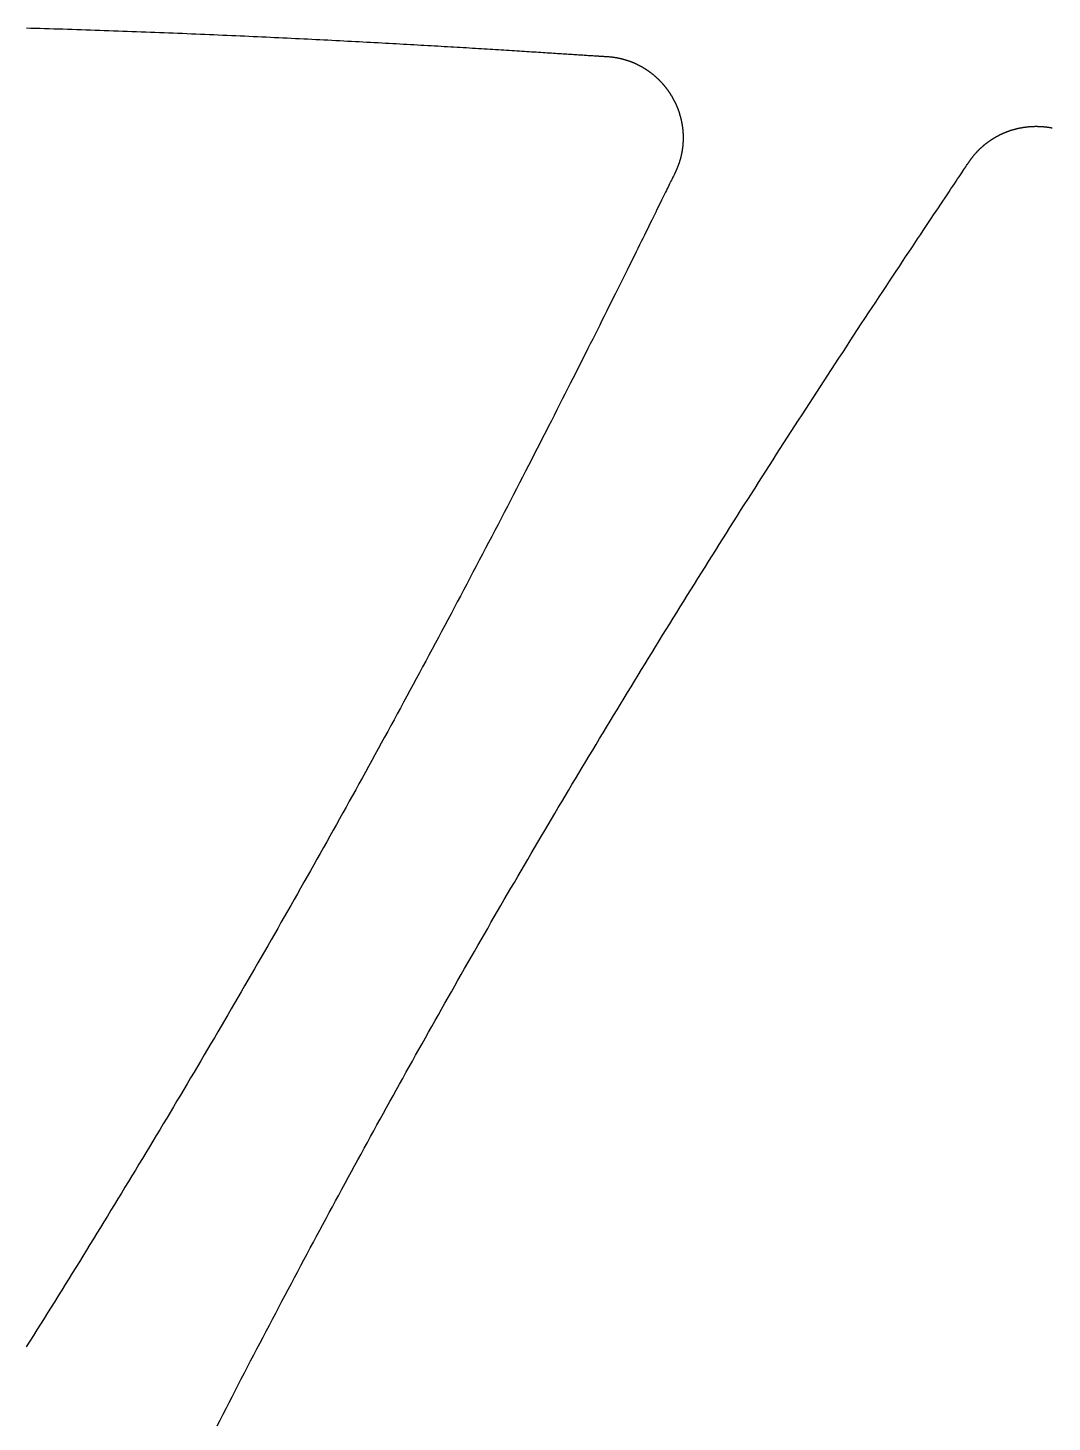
# Model space of a CAD drawing. Extents: x -3 to 136, y 0 to 121.
# Drawn here: x 70.66 to 83.53, y 11.43 to 28.94 of the extents above; entities that cross this region are included whole.
import ezdxf

# ---------------------------------------------------------------- set-up
doc = ezdxf.new("R2010")
doc.units = 0
doc.layers.get('0').update_dxf_attribs({"linetype": 'CONTINUOUS'})

msp = doc.modelspace()

# ---------------------------------------------------------------- linework, layer by layer
for points in [[(70.6456, 28.9389, 0), (70.703, 28.9372, 0), (70.7604, 28.9356, 0), (70.8179, 28.9339, 0), (70.8754, 28.9321, 0), (70.9329, 28.9304, 0), (70.9904, 28.9286, 0), (71.0479, 28.9269, 0), (71.1055, 28.9251, 0), (71.163, 28.9232, 0), (71.2206, 28.9214, 0), (71.2783, 28.9195, 0), (71.3359, 28.9176, 0), (71.3936, 28.9157, 0), (71.4512, 28.9138, 0), (71.5089, 28.9118, 0), (71.5667, 28.9098, 0), (71.6244, 28.9078, 0), (71.6822, 28.9058, 0), (71.74, 28.9038, 0), (71.7978, 28.9017, 0), (71.8557, 28.8996, 0), (71.9135, 28.8975, 0), (71.9714, 28.8954, 0), (72.0294, 28.8932, 0), (72.0873, 28.8911, 0), (72.1453, 28.8889, 0), (72.2033, 28.8867, 0), (72.2613, 28.8844, 0), (72.3192, 28.8822, 0), (72.3769, 28.8799, 0), (72.4344, 28.8776, 0), (72.4919, 28.8753, 0), (72.5491, 28.873, 0), (72.6062, 28.8707, 0), (72.6631, 28.8684, 0), (72.7199, 28.866, 0), (72.7765, 28.8637, 0), (72.8329, 28.8613, 0), (72.8892, 28.8589, 0), (72.9452, 28.8566, 0), (73.0011, 28.8542, 0), (73.0569, 28.8518, 0), (73.1124, 28.8493, 0), (73.1677, 28.8469, 0), (73.2229, 28.8445, 0), (73.2779, 28.842, 0), (73.3327, 28.8396, 0), (73.3872, 28.8371, 0), (73.4416, 28.8347, 0), (73.4958, 28.8322, 0), (73.5498, 28.8297, 0), (73.6036, 28.8272, 0), (73.6571, 28.8247, 0), (73.7105, 28.8222, 0), (73.7636, 28.8197, 0), (73.8166, 28.8172, 0), (73.8693, 28.8147, 0), (73.9218, 28.8122, 0), (73.974, 28.8096, 0), (74.0261, 28.8071, 0), (74.0779, 28.8046, 0), (74.1295, 28.802, 0), (74.1808, 28.7995, 0), (74.2319, 28.797, 0), (74.2828, 28.7944, 0), (74.3335, 28.7919, 0), (74.3839, 28.7893, 0), (74.434, 28.7868, 0), (74.4839, 28.7843, 0), (74.5336, 28.7817, 0), (74.583, 28.7792, 0), (74.6321, 28.7766, 0), (74.681, 28.7741, 0), (74.7297, 28.7715, 0), (74.778, 28.769, 0), (74.8261, 28.7665, 0), (74.874, 28.7639, 0), (74.9215, 28.7614, 0), (74.9688, 28.7589, 0), (75.0159, 28.7563, 0), (75.0626, 28.7538, 0), (75.1091, 28.7513, 0), (75.1553, 28.7488, 0), (75.2012, 28.7463, 0), (75.2468, 28.7438, 0), (75.2921, 28.7413, 0), (75.3371, 28.7388, 0), (75.3819, 28.7363, 0), (75.4263, 28.7338, 0), (75.4705, 28.7313, 0), (75.5143, 28.7289, 0), (75.5578, 28.7264, 0), (75.6011, 28.7239, 0), (75.644, 28.7215, 0), (75.6866, 28.7191, 0), (75.7289, 28.7166, 0), (75.7709, 28.7142, 0), (75.8126, 28.7118, 0), (75.8539, 28.7094, 0), (75.8949, 28.707, 0), (75.9356, 28.7047, 0), (75.976, 28.7023, 0), (76.016, 28.6999, 0), (76.0557, 28.6976, 0), (76.0951, 28.6953, 0), (76.1341, 28.693, 0), (76.1728, 28.6907, 0), (76.2111, 28.6884, 0), (76.2491, 28.6861, 0), (76.2867, 28.6838, 0), (76.324, 28.6816, 0), (76.361, 28.6793, 0), (76.3976, 28.6771, 0), (76.4338, 28.6749, 0), (76.4696, 28.6727, 0), (76.5052, 28.6706, 0), (76.5403, 28.6684, 0), (76.5751, 28.6663, 0), (76.6095, 28.6641, 0), (76.6435, 28.662, 0), (76.6771, 28.66, 0), (76.7104, 28.6579, 0), (76.7433, 28.6558, 0), (76.7758, 28.6538, 0), (76.8079, 28.6518, 0), (76.8397, 28.6498, 0), (76.871, 28.6478, 0), (76.9019, 28.6459, 0), (76.9325, 28.6439, 0), (76.9627, 28.642, 0), (76.9924, 28.6401, 0), (77.0218, 28.6383, 0), (77.0507, 28.6364, 0), (77.0793, 28.6346, 0), (77.1074, 28.6328, 0), (77.1351, 28.631, 0), (77.1624, 28.6293, 0), (77.1893, 28.6275, 0), (77.2158, 28.6258, 0), (77.2418, 28.6242, 0), (77.2674, 28.6225, 0), (77.2926, 28.6209, 0), (77.3174, 28.6193, 0), (77.3417, 28.6177, 0), (77.3656, 28.6161, 0), (77.3891, 28.6146, 0), (77.4121, 28.6131, 0), (77.4347, 28.6116, 0), (77.4568, 28.6102, 0), (77.4785, 28.6088, 0), (77.4997, 28.6074, 0), (77.5205, 28.606, 0), (77.5408, 28.6047, 0), (77.5607, 28.6034, 0), (77.5801, 28.6021, 0), (77.5991, 28.6009, 0), (77.6176, 28.5996, 0), (77.6356, 28.5985, 0), (77.6531, 28.5973, 0), (77.6702, 28.5962, 0), (77.6868, 28.5951, 0), (77.7029, 28.5941, 0), (77.7186, 28.593, 0), (77.7338, 28.592, 0), (77.7484, 28.5911, 0), (77.7626, 28.5902, 0), (77.7763, 28.5893, 0), (77.7896, 28.5884, 0), (77.8023, 28.5876, 0), (77.8145, 28.5868, 0), (77.8262, 28.5861, 0), (77.8375, 28.5854, 0), (77.8482, 28.5847, 0), (77.8584, 28.584, 0), (77.8681, 28.5834, 0), (77.8773, 28.5829, 0), (77.886, 28.5823, 0), (77.8941, 28.5818, 0), (77.9018, 28.5814, 0), (77.9089, 28.581, 0), (77.9155, 28.5806, 0), (77.9216, 28.5803, 0), (77.9271, 28.58, 0), (77.9321, 28.5797, 0)], [(77.9321, 28.5797, 0), (77.9367, 28.5795, 0), (77.9412, 28.5792, 0), (77.9457, 28.5789, 0), (77.9502, 28.5786, 0), (77.9548, 28.5783, 0), (77.9593, 28.578, 0), (77.9638, 28.5776, 0), (77.9683, 28.5772, 0), (77.9728, 28.5768, 0), (77.9773, 28.5764, 0), (77.9818, 28.576, 0), (77.9863, 28.5755, 0), (77.9908, 28.575, 0), (77.9953, 28.5745, 0), (77.9998, 28.574, 0), (78.0043, 28.5734, 0), (78.0088, 28.5729, 0), (78.0133, 28.5723, 0), (78.0178, 28.5717, 0), (78.0223, 28.571, 0), (78.0268, 28.5704, 0), (78.0312, 28.5697, 0), (78.0357, 28.569, 0), (78.0402, 28.5683, 0), (78.0446, 28.5676, 0), (78.0491, 28.5668, 0), (78.0536, 28.5661, 0), (78.058, 28.5653, 0), (78.0625, 28.5644, 0), (78.0669, 28.5636, 0), (78.0714, 28.5628, 0), (78.0758, 28.5619, 0), (78.0803, 28.561, 0), (78.0847, 28.5601, 0), (78.0891, 28.5591, 0), (78.0935, 28.5582, 0), (78.098, 28.5572, 0), (78.1024, 28.5562, 0), (78.1068, 28.5552, 0), (78.1112, 28.5542, 0), (78.1156, 28.5531, 0), (78.12, 28.552, 0), (78.1244, 28.5509, 0), (78.1288, 28.5498, 0), (78.1332, 28.5487, 0), (78.1376, 28.5475, 0), (78.1419, 28.5464, 0), (78.1463, 28.5452, 0), (78.1507, 28.5439, 0), (78.155, 28.5427, 0), (78.1594, 28.5415, 0), (78.1638, 28.5402, 0), (78.1681, 28.5389, 0), (78.1724, 28.5376, 0), (78.1768, 28.5362, 0), (78.1811, 28.5349, 0), (78.1854, 28.5335, 0), (78.1897, 28.5321, 0), (78.194, 28.5307, 0), (78.1983, 28.5293, 0), (78.2026, 28.5278, 0), (78.2069, 28.5264, 0), (78.2112, 28.5249, 0), (78.2154, 28.5234, 0), (78.2197, 28.5218, 0), (78.224, 28.5203, 0), (78.2282, 28.5187, 0), (78.2324, 28.5172, 0), (78.2367, 28.5156, 0), (78.2409, 28.5139, 0), (78.2451, 28.5123, 0), (78.2493, 28.5106, 0), (78.2535, 28.509, 0), (78.2577, 28.5073, 0), (78.2619, 28.5055, 0), (78.2661, 28.5038, 0), (78.2703, 28.5021, 0), (78.2745, 28.5003, 0), (78.2786, 28.4985, 0), (78.2828, 28.4967, 0), (78.2869, 28.4948, 0), (78.291, 28.493, 0), (78.2952, 28.4911, 0), (78.2993, 28.4893, 0), (78.3034, 28.4873, 0), (78.3075, 28.4854, 0), (78.3116, 28.4835, 0), (78.3157, 28.4815, 0), (78.3197, 28.4796, 0), (78.3238, 28.4776, 0), (78.3279, 28.4755, 0), (78.3319, 28.4735, 0), (78.336, 28.4715, 0), (78.34, 28.4694, 0), (78.344, 28.4673, 0), (78.348, 28.4652, 0), (78.352, 28.4631, 0), (78.356, 28.4609, 0), (78.36, 28.4588, 0), (78.364, 28.4566, 0), (78.368, 28.4544, 0), (78.3719, 28.4522, 0), (78.3759, 28.45, 0), (78.3798, 28.4477, 0), (78.3837, 28.4455, 0), (78.3876, 28.4432, 0), (78.3915, 28.4409, 0), (78.3954, 28.4386, 0), (78.3993, 28.4363, 0), (78.4032, 28.4339, 0), (78.407, 28.4315, 0), (78.4109, 28.4292, 0), (78.4147, 28.4268, 0), (78.4185, 28.4244, 0), (78.4223, 28.4219, 0), (78.4261, 28.4195, 0), (78.4299, 28.417, 0), (78.4337, 28.4145, 0), (78.4375, 28.412, 0), (78.4412, 28.4095, 0), (78.445, 28.407, 0), (78.4487, 28.4045, 0), (78.4524, 28.4019, 0), (78.4561, 28.3993, 0), (78.4598, 28.3967, 0), (78.4635, 28.3941, 0), (78.4672, 28.3915, 0), (78.4709, 28.3888, 0), (78.4745, 28.3862, 0), (78.4782, 28.3835, 0), (78.4818, 28.3808, 0), (78.4854, 28.3781, 0), (78.489, 28.3754, 0), (78.4926, 28.3726, 0), (78.4962, 28.3699, 0), (78.4997, 28.3671, 0), (78.5033, 28.3643, 0), (78.5068, 28.3615, 0), (78.5104, 28.3587, 0), (78.5139, 28.3559, 0), (78.5174, 28.353, 0), (78.5209, 28.3502, 0), (78.5243, 28.3473, 0), (78.5278, 28.3444, 0), (78.5313, 28.3415, 0), (78.5347, 28.3386, 0), (78.5381, 28.3356, 0), (78.5415, 28.3327, 0), (78.5449, 28.3297, 0), (78.5483, 28.3267, 0), (78.5517, 28.3237, 0), (78.5551, 28.3207, 0), (78.5584, 28.3177, 0), (78.5618, 28.3146, 0), (78.5651, 28.3116, 0), (78.5684, 28.3085, 0), (78.5717, 28.3054, 0), (78.575, 28.3023, 0), (78.5782, 28.2992, 0), (78.5815, 28.296, 0), (78.5847, 28.2929, 0), (78.588, 28.2897, 0), (78.5912, 28.2866, 0), (78.5944, 28.2834, 0), (78.5976, 28.2802, 0), (78.6007, 28.2769, 0), (78.6039, 28.2737, 0), (78.607, 28.2705, 0), (78.6102, 28.2672, 0), (78.6133, 28.2639, 0), (78.6164, 28.2606, 0), (78.6195, 28.2573, 0), (78.6226, 28.254, 0), (78.6256, 28.2507, 0), (78.6287, 28.2473, 0), (78.6317, 28.244, 0), (78.6347, 28.2406, 0), (78.6377, 28.2372, 0), (78.6407, 28.2338, 0), (78.6437, 28.2304, 0), (78.6467, 28.227, 0), (78.6496, 28.2235, 0), (78.6525, 28.22, 0), (78.6554, 28.2166, 0), (78.6584, 28.2131, 0), (78.6612, 28.2096, 0), (78.6641, 28.2061, 0), (78.667, 28.2026, 0), (78.6698, 28.199, 0), (78.6726, 28.1955, 0), (78.6754, 28.1919, 0), (78.6782, 28.1884, 0), (78.681, 28.1848, 0), (78.6838, 28.1812, 0), (78.6865, 28.1776, 0), (78.6892, 28.174, 0), (78.6919, 28.1703, 0), (78.6946, 28.1667, 0), (78.6973, 28.1631, 0), (78.7, 28.1594, 0), (78.7026, 28.1557, 0), (78.7052, 28.152, 0), (78.7078, 28.1483, 0), (78.7104, 28.1446, 0), (78.713, 28.1409, 0), (78.7156, 28.1372, 0), (78.7181, 28.1335, 0), (78.7206, 28.1297, 0), (78.7232, 28.126, 0), (78.7257, 28.1222, 0), (78.7281, 28.1184, 0), (78.7306, 28.1146, 0), (78.733, 28.1108, 0), (78.7355, 28.107, 0), (78.7379, 28.1032, 0), (78.7403, 28.0993, 0), (78.7426, 28.0955, 0), (78.745, 28.0917, 0), (78.7473, 28.0878, 0), (78.7497, 28.0839, 0), (78.752, 28.08, 0), (78.7543, 28.0761, 0), (78.7565, 28.0722, 0), (78.7588, 28.0683, 0), (78.761, 28.0644, 0), (78.7633, 28.0605, 0), (78.7655, 28.0565, 0), (78.7676, 28.0526, 0), (78.7698, 28.0486, 0), (78.772, 28.0446, 0), (78.7741, 28.0407, 0), (78.7762, 28.0367, 0), (78.7783, 28.0327, 0), (78.7804, 28.0287, 0), (78.7825, 28.0247, 0), (78.7845, 28.0206, 0), (78.7865, 28.0166, 0), (78.7886, 28.0126, 0), (78.7905, 28.0085, 0), (78.7925, 28.0044, 0), (78.7945, 28.0004, 0), (78.7964, 27.9963, 0), (78.7983, 27.9922, 0), (78.8003, 27.9881, 0), (78.8021, 27.984, 0), (78.804, 27.9799, 0), (78.8059, 27.9758, 0), (78.8077, 27.9716, 0), (78.8095, 27.9675, 0), (78.8113, 27.9634, 0), (78.8131, 27.9592, 0), (78.8149, 27.955, 0), (78.8166, 27.9509, 0), (78.8183, 27.9467, 0), (78.82, 27.9425, 0), (78.8217, 27.9383, 0), (78.8234, 27.9341, 0), (78.825, 27.9299, 0), (78.8267, 27.9257, 0), (78.8283, 27.9214, 0), (78.8299, 27.9172, 0), (78.8315, 27.913, 0), (78.833, 27.9087, 0), (78.8346, 27.9045, 0), (78.8361, 27.9002, 0), (78.8376, 27.8959, 0), (78.8391, 27.8917, 0), (78.8405, 27.8874, 0), (78.842, 27.8831, 0), (78.8434, 27.8788, 0), (78.8448, 27.8745, 0), (78.8462, 27.8702, 0), (78.8476, 27.8658, 0), (78.849, 27.8615, 0), (78.8503, 27.8572, 0), (78.8516, 27.8528, 0), (78.8529, 27.8485, 0), (78.8542, 27.8441, 0), (78.8554, 27.8398, 0), (78.8567, 27.8354, 0), (78.8579, 27.8311, 0), (78.8591, 27.8267, 0), (78.8603, 27.8223, 0), (78.8614, 27.818, 0), (78.8626, 27.8136, 0), (78.8637, 27.8092, 0), (78.8648, 27.8048, 0), (78.8659, 27.8004, 0), (78.867, 27.796, 0), (78.868, 27.7916, 0), (78.869, 27.7872, 0), (78.87, 27.7828, 0), (78.871, 27.7784, 0), (78.872, 27.774, 0), (78.8729, 27.7695, 0), (78.8739, 27.7651, 0), (78.8748, 27.7607, 0), (78.8757, 27.7563, 0), (78.8765, 27.7518, 0), (78.8774, 27.7474, 0), (78.8782, 27.7429, 0), (78.879, 27.7385, 0), (78.8798, 27.734, 0), (78.8806, 27.7296, 0), (78.8813, 27.7251, 0), (78.882, 27.7207, 0), (78.8828, 27.7162, 0), (78.8834, 27.7118, 0), (78.8841, 27.7073, 0), (78.8848, 27.7028, 0), (78.8854, 27.6984, 0), (78.886, 27.6939, 0), (78.8866, 27.6894, 0), (78.8872, 27.6849, 0), (78.8877, 27.6804, 0), (78.8883, 27.676, 0), (78.8888, 27.6715, 0), (78.8893, 27.667, 0), (78.8897, 27.6625, 0), (78.8902, 27.658, 0), (78.8906, 27.6535, 0), (78.891, 27.649, 0), (78.8914, 27.6445, 0), (78.8918, 27.64, 0), (78.8922, 27.6355, 0), (78.8925, 27.631, 0), (78.8928, 27.6265, 0), (78.8931, 27.622, 0), (78.8934, 27.6175, 0), (78.8936, 27.613, 0), (78.8939, 27.6085, 0), (78.8941, 27.604, 0), (78.8943, 27.5995, 0), (78.8944, 27.5949, 0), (78.8946, 27.5904, 0), (78.8947, 27.5859, 0), (78.8948, 27.5814, 0), (78.8949, 27.5769, 0), (78.895, 27.5724, 0), (78.8951, 27.5678, 0), (78.8951, 27.5633, 0), (78.8951, 27.5588, 0), (78.8951, 27.5543, 0), (78.8951, 27.5498, 0), (78.895, 27.5452, 0), (78.895, 27.5407, 0), (78.8949, 27.5362, 0), (78.8948, 27.5317, 0), (78.8946, 27.5271, 0), (78.8945, 27.5226, 0), (78.8943, 27.5181, 0), (78.8941, 27.5136, 0), (78.8939, 27.5091, 0), (78.8937, 27.5045, 0), (78.8934, 27.5, 0), (78.8932, 27.4955, 0), (78.8929, 27.491, 0), (78.8926, 27.4865, 0), (78.8922, 27.4819, 0), (78.8919, 27.4774, 0), (78.8915, 27.4729, 0), (78.8911, 27.4684, 0), (78.8907, 27.4639, 0), (78.8903, 27.4594, 0), (78.8898, 27.4549, 0), (78.8894, 27.4504, 0), (78.8889, 27.4458, 0), (78.8884, 27.4414, 0), (78.8878, 27.4369, 0), (78.8873, 27.4324, 0), (78.8867, 27.4279, 0), (78.8861, 27.4234, 0), (78.8855, 27.4189, 0), (78.8849, 27.4144, 0), (78.8842, 27.4099, 0), (78.8835, 27.4055, 0), (78.8829, 27.401, 0), (78.8821, 27.3965, 0), (78.8814, 27.3921, 0), (78.8807, 27.3876, 0), (78.8799, 27.3832, 0), (78.8791, 27.3787, 0), (78.8783, 27.3743, 0), (78.8774, 27.3698, 0), (78.8766, 27.3654, 0), (78.8757, 27.361, 0), (78.8748, 27.3565, 0), (78.8739, 27.3521, 0), (78.873, 27.3477, 0), (78.872, 27.3433, 0), (78.8711, 27.3389, 0), (78.8701, 27.3345, 0), (78.8691, 27.3301, 0), (78.868, 27.3257, 0), (78.867, 27.3213, 0), (78.8659, 27.3169, 0), (78.8648, 27.3125, 0), (78.8637, 27.3081, 0), (78.8626, 27.3038, 0), (78.8615, 27.2994, 0), (78.8603, 27.295, 0), (78.8591, 27.2907, 0), (78.8579, 27.2863, 0), (78.8567, 27.282, 0), (78.8554, 27.2777, 0), (78.8542, 27.2733, 0), (78.8529, 27.269, 0), (78.8516, 27.2647, 0), (78.8502, 27.2604, 0), (78.8489, 27.2561, 0), (78.8475, 27.2518, 0), (78.8461, 27.2475, 0), (78.8447, 27.2432, 0), (78.8433, 27.2389, 0), (78.8419, 27.2346, 0), (78.8404, 27.2303, 0), (78.8389, 27.2261, 0), (78.8374, 27.2218, 0), (78.8359, 27.2176, 0), (78.8344, 27.2133, 0), (78.8328, 27.2091, 0), (78.8313, 27.2049, 0), (78.8297, 27.2006, 0), (78.828, 27.1964, 0), (78.8264, 27.1922, 0), (78.8247, 27.188, 0), (78.8231, 27.1838, 0), (78.8214, 27.1796, 0), (78.8197, 27.1754, 0), (78.8179, 27.1713, 0), (78.8162, 27.1671, 0), (78.8144, 27.163, 0), (78.8126, 27.1588, 0), (78.8108, 27.1547, 0), (78.809, 27.1505, 0), (78.8071, 27.1464, 0), (78.8053, 27.1423, 0), (78.8034, 27.1382, 0), (78.8015, 27.1341, 0), (78.7996, 27.13, 0), (78.7976, 27.1259, 0), (78.7957, 27.1218, 0), (78.7937, 27.1177, 0), (78.7917, 27.1137, 0), (78.7897, 27.1096, 0), (78.7876, 27.1056, 0), (78.7856, 27.1015, 0)], [(82.4766, 27.2425, 0), (82.4791, 27.2463, 0), (82.4816, 27.2501, 0), (82.4841, 27.2538, 0), (82.4866, 27.2576, 0), (82.4891, 27.2613, 0), (82.4917, 27.2651, 0), (82.4943, 27.2688, 0), (82.4968, 27.2725, 0), (82.4995, 27.2762, 0), (82.5021, 27.2799, 0), (82.5047, 27.2836, 0), (82.5074, 27.2873, 0), (82.51, 27.2909, 0), (82.5127, 27.2946, 0), (82.5154, 27.2982, 0), (82.5182, 27.3018, 0), (82.5209, 27.3054, 0), (82.5236, 27.309, 0), (82.5264, 27.3126, 0), (82.5292, 27.3162, 0), (82.532, 27.3197, 0), (82.5348, 27.3233, 0), (82.5377, 27.3268, 0), (82.5405, 27.3303, 0), (82.5434, 27.3338, 0), (82.5463, 27.3373, 0), (82.5492, 27.3408, 0), (82.5521, 27.3443, 0), (82.555, 27.3477, 0), (82.558, 27.3511, 0), (82.5609, 27.3546, 0), (82.5639, 27.358, 0), (82.5669, 27.3614, 0), (82.5699, 27.3648, 0), (82.5729, 27.3681, 0), (82.576, 27.3715, 0), (82.579, 27.3748, 0), (82.5821, 27.3781, 0), (82.5852, 27.3815, 0), (82.5883, 27.3848, 0), (82.5914, 27.3881, 0), (82.5945, 27.3913, 0), (82.5977, 27.3946, 0), (82.6008, 27.3978, 0), (82.604, 27.4011, 0), (82.6072, 27.4043, 0), (82.6104, 27.4075, 0), (82.6136, 27.4107, 0), (82.6169, 27.4138, 0), (82.6201, 27.417, 0), (82.6234, 27.4201, 0), (82.6267, 27.4233, 0), (82.6299, 27.4264, 0), (82.6333, 27.4295, 0), (82.6366, 27.4326, 0), (82.6399, 27.4356, 0), (82.6433, 27.4387, 0), (82.6466, 27.4417, 0), (82.65, 27.4448, 0), (82.6534, 27.4478, 0), (82.6568, 27.4508, 0), (82.6602, 27.4537, 0), (82.6636, 27.4567, 0), (82.6671, 27.4596, 0), (82.6705, 27.4626, 0), (82.674, 27.4655, 0), (82.6775, 27.4684, 0), (82.6809, 27.4713, 0), (82.6845, 27.4741, 0), (82.688, 27.477, 0), (82.6915, 27.4798, 0), (82.695, 27.4826, 0), (82.6986, 27.4854, 0), (82.7022, 27.4882, 0), (82.7057, 27.491, 0), (82.7093, 27.4937, 0), (82.7129, 27.4965, 0), (82.7166, 27.4992, 0), (82.7202, 27.5019, 0), (82.7238, 27.5046, 0), (82.7275, 27.5073, 0), (82.7312, 27.5099, 0), (82.7348, 27.5126, 0), (82.7385, 27.5152, 0), (82.7422, 27.5178, 0), (82.7459, 27.5204, 0), (82.7497, 27.523, 0), (82.7534, 27.5255, 0), (82.7572, 27.5281, 0), (82.7609, 27.5306, 0), (82.7647, 27.5331, 0), (82.7685, 27.5356, 0), (82.7723, 27.5381, 0), (82.7761, 27.5405, 0), (82.7799, 27.543, 0), (82.7837, 27.5454, 0), (82.7876, 27.5478, 0), (82.7914, 27.5502, 0), (82.7953, 27.5526, 0), (82.7992, 27.5549, 0), (82.803, 27.5572, 0), (82.8069, 27.5596, 0), (82.8108, 27.5619, 0), (82.8147, 27.5642, 0), (82.8187, 27.5664, 0), (82.8226, 27.5687, 0), (82.8265, 27.5709, 0), (82.8305, 27.5731, 0), (82.8344, 27.5753, 0), (82.8384, 27.5775, 0), (82.8424, 27.5796, 0), (82.8464, 27.5818, 0), (82.8504, 27.5839, 0), (82.8544, 27.586, 0), (82.8584, 27.5881, 0), (82.8624, 27.5902, 0), (82.8664, 27.5922, 0), (82.8705, 27.5943, 0), (82.8745, 27.5963, 0), (82.8786, 27.5983, 0), (82.8826, 27.6002, 0), (82.8867, 27.6022, 0), (82.8908, 27.6041, 0), (82.8949, 27.6061, 0), (82.8989, 27.608, 0), (82.9031, 27.6099, 0), (82.9072, 27.6117, 0), (82.9113, 27.6136, 0), (82.9154, 27.6154, 0), (82.9195, 27.6172, 0), (82.9237, 27.619, 0), (82.9278, 27.6208, 0), (82.932, 27.6226, 0), (82.9362, 27.6243, 0), (82.9403, 27.626, 0), (82.9445, 27.6277, 0), (82.9487, 27.6294, 0), (82.9529, 27.6311, 0), (82.9571, 27.6327, 0), (82.9613, 27.6343, 0), (82.9655, 27.636, 0), (82.9698, 27.6375, 0), (82.974, 27.6391, 0), (82.9782, 27.6407, 0), (82.9825, 27.6422, 0), (82.9867, 27.6437, 0), (82.991, 27.6452, 0), (82.9953, 27.6467, 0), (82.9995, 27.6482, 0), (83.0038, 27.6496, 0), (83.0081, 27.651, 0), (83.0124, 27.6524, 0), (83.0167, 27.6538, 0), (83.021, 27.6552, 0), (83.0253, 27.6565, 0), (83.0296, 27.6579, 0), (83.0339, 27.6592, 0), (83.0383, 27.6605, 0), (83.0426, 27.6617, 0), (83.047, 27.663, 0), (83.0513, 27.6642, 0), (83.0557, 27.6654, 0), (83.06, 27.6666, 0), (83.0644, 27.6678, 0), (83.0687, 27.669, 0), (83.0731, 27.6701, 0), (83.0775, 27.6712, 0), (83.0819, 27.6723, 0), (83.0863, 27.6734, 0), (83.0907, 27.6745, 0), (83.0951, 27.6755, 0), (83.0995, 27.6765, 0), (83.1039, 27.6775, 0), (83.1083, 27.6785, 0), (83.1127, 27.6795, 0), (83.1172, 27.6804, 0), (83.1216, 27.6814, 0), (83.126, 27.6823, 0), (83.1305, 27.6832, 0), (83.1349, 27.684, 0), (83.1394, 27.6849, 0), (83.1438, 27.6857, 0), (83.1483, 27.6865, 0), (83.1528, 27.6873, 0), (83.1572, 27.6881, 0), (83.1617, 27.6888, 0), (83.1662, 27.6896, 0), (83.1706, 27.6903, 0), (83.1751, 27.691, 0), (83.1796, 27.6916, 0), (83.1841, 27.6923, 0), (83.1886, 27.6929, 0), (83.1931, 27.6935, 0), (83.1976, 27.6941, 0), (83.202, 27.6947, 0), (83.2065, 27.6952, 0), (83.211, 27.6958, 0), (83.2155, 27.6963, 0), (83.22, 27.6968, 0), (83.2245, 27.6973, 0), (83.229, 27.6977, 0), (83.2335, 27.6981, 0), (83.238, 27.6986, 0), (83.2425, 27.699, 0), (83.2471, 27.6993, 0), (83.2516, 27.6997, 0), (83.2561, 27.7, 0), (83.2606, 27.7003, 0), (83.2651, 27.7006, 0), (83.2696, 27.7009, 0), (83.2741, 27.7012, 0), (83.2786, 27.7014, 0), (83.2831, 27.7016, 0), (83.2877, 27.7018, 0), (83.2922, 27.702, 0), (83.2967, 27.7021, 0), (83.3012, 27.7023, 0), (83.3057, 27.7024, 0), (83.3102, 27.7025, 0), (83.3148, 27.7026, 0), (83.3193, 27.7026, 0), (83.3238, 27.7027, 0), (83.3283, 27.7027, 0), (83.3328, 27.7027, 0), (83.3373, 27.7026, 0), (83.3418, 27.7026, 0), (83.3464, 27.7025, 0), (83.3509, 27.7025, 0), (83.3554, 27.7024, 0), (83.3599, 27.7022, 0), (83.3644, 27.7021, 0), (83.3689, 27.7019, 0), (83.3734, 27.7018, 0), (83.378, 27.7016, 0), (83.3825, 27.7013, 0), (83.387, 27.7011, 0), (83.3915, 27.7008, 0), (83.396, 27.7006, 0), (83.4005, 27.7003, 0), (83.405, 27.6999, 0), (83.4095, 27.6996, 0), (83.414, 27.6992, 0), (83.4185, 27.6989, 0), (83.423, 27.6985, 0), (83.4275, 27.6981, 0), (83.432, 27.6976, 0), (83.4365, 27.6972, 0), (83.441, 27.6967, 0), (83.4455, 27.6962, 0), (83.45, 27.6957, 0), (83.4545, 27.6951, 0), (83.459, 27.6946, 0), (83.4634, 27.694, 0), (83.4679, 27.6934, 0), (83.4724, 27.6928, 0), (83.4769, 27.6922, 0), (83.4814, 27.6915, 0), (83.4858, 27.6908, 0), (83.4903, 27.6901, 0), (83.4948, 27.6894, 0), (83.4992, 27.6887, 0), (83.5037, 27.6879, 0), (83.5082, 27.6872, 0), (83.5126, 27.6864, 0), (83.5171, 27.6855, 0), (83.5215, 27.6847, 0), (83.526, 27.6839, 0), (83.5304, 27.683, 0)], [(73.0414, 11.3838, 0), (73.0785, 11.456, 0), (73.1159, 11.5285, 0), (73.1535, 11.6015, 0), (73.1914, 11.6748, 0), (73.2295, 11.7485, 0), (73.2678, 11.8225, 0), (73.3064, 11.8969, 0), (73.3452, 11.9717, 0), (73.3842, 12.0467, 0), (73.4234, 12.1221, 0), (73.4626, 12.1975, 0), (73.5019, 12.2728, 0), (73.5412, 12.348, 0), (73.5805, 12.4232, 0), (73.6199, 12.4983, 0), (73.6592, 12.5733, 0), (73.6986, 12.6483, 0), (73.7379, 12.7232, 0), (73.7773, 12.798, 0), (73.8167, 12.8728, 0), (73.8562, 12.9474, 0), (73.8956, 13.0221, 0), (73.9351, 13.0966, 0), (73.9746, 13.1711, 0), (74.0141, 13.2456, 0), (74.0536, 13.32, 0), (74.0931, 13.3943, 0), (74.1327, 13.4686, 0), (74.1723, 13.5428, 0), (74.2119, 13.6169, 0), (74.2515, 13.691, 0), (74.2912, 13.765, 0), (74.3309, 13.839, 0), (74.3706, 13.9129, 0), (74.4103, 13.9868, 0), (74.4501, 14.0606, 0), (74.4899, 14.1343, 0), (74.5297, 14.2081, 0), (74.5695, 14.2817, 0), (74.6094, 14.3553, 0), (74.6493, 14.4289, 0), (74.6892, 14.5024, 0), (74.7291, 14.5759, 0), (74.7691, 14.6493, 0), (74.8091, 14.7227, 0), (74.8492, 14.796, 0), (74.8892, 14.8693, 0), (74.9293, 14.9425, 0), (74.9695, 15.0157, 0), (75.0096, 15.0889, 0), (75.0498, 15.162, 0), (75.0901, 15.2351, 0), (75.1303, 15.3082, 0), (75.1706, 15.3812, 0), (75.211, 15.4541, 0), (75.2514, 15.5271, 0), (75.2918, 15.6, 0), (75.3322, 15.6728, 0), (75.3727, 15.7457, 0), (75.4132, 15.8185, 0), (75.4538, 15.8912, 0), (75.4944, 15.964, 0), (75.535, 16.0367, 0), (75.5757, 16.1093, 0), (75.6164, 16.182, 0), (75.6572, 16.2546, 0), (75.698, 16.3272, 0), (75.7388, 16.3998, 0), (75.7797, 16.4723, 0), (75.8207, 16.5448, 0), (75.8616, 16.6173, 0), (75.9027, 16.6898, 0), (75.9437, 16.7622, 0), (75.9848, 16.8347, 0), (76.026, 16.9071, 0), (76.0672, 16.9795, 0), (76.1084, 17.0518, 0), (76.1497, 17.1242, 0), (76.1911, 17.1965, 0), (76.2324, 17.2688, 0), (76.2739, 17.3411, 0), (76.3154, 17.4134, 0), (76.3569, 17.4857, 0), (76.3985, 17.558, 0), (76.4401, 17.6302, 0), (76.4818, 17.7025, 0), (76.5236, 17.7747, 0), (76.5654, 17.8469, 0), (76.6072, 17.9191, 0), (76.6491, 17.9913, 0), (76.6911, 18.0635, 0), (76.7331, 18.1357, 0), (76.7751, 18.2079, 0), (76.8172, 18.2801, 0), (76.8594, 18.3523, 0), (76.9016, 18.4245, 0), (76.9439, 18.4967, 0), (76.9863, 18.5688, 0), (77.0287, 18.641, 0), (77.0711, 18.7132, 0), (77.1137, 18.7854, 0), (77.1562, 18.8575, 0), (77.1989, 18.9297, 0), (77.2416, 19.0019, 0), (77.2843, 19.0741, 0), (77.3271, 19.1463, 0), (77.37, 19.2185, 0), (77.413, 19.2907, 0), (77.456, 19.363, 0), (77.4991, 19.4352, 0), (77.5422, 19.5074, 0), (77.5854, 19.5797, 0), (77.6287, 19.652, 0), (77.672, 19.7242, 0), (77.7154, 19.7965, 0), (77.7589, 19.8688, 0), (77.8024, 19.9412, 0), (77.846, 20.0135, 0), (77.8897, 20.0859, 0), (77.9334, 20.1582, 0), (77.9772, 20.2306, 0), (78.0211, 20.303, 0), (78.065, 20.3754, 0), (78.109, 20.4478, 0), (78.1529, 20.5201, 0), (78.1969, 20.5923, 0), (78.2409, 20.6644, 0), (78.2849, 20.7365, 0), (78.329, 20.8085, 0), (78.373, 20.8804, 0), (78.4171, 20.9523, 0), (78.4612, 21.0241, 0), (78.5053, 21.0958, 0), (78.5494, 21.1675, 0), (78.5935, 21.2392, 0), (78.6377, 21.3108, 0), (78.6819, 21.3823, 0), (78.7261, 21.4538, 0), (78.7704, 21.5253, 0), (78.8147, 21.5967, 0), (78.859, 21.668, 0), (78.9033, 21.7393, 0), (78.9477, 21.8106, 0), (78.9921, 21.8818, 0), (79.0365, 21.953, 0), (79.081, 22.0242, 0), (79.1255, 22.0953, 0), (79.1701, 22.1664, 0), (79.2146, 22.2375, 0), (79.2592, 22.3086, 0), (79.3039, 22.3796, 0), (79.3486, 22.4506, 0), (79.3933, 22.5216, 0), (79.4381, 22.5925, 0), (79.4829, 22.6635, 0), (79.5278, 22.7344, 0), (79.5727, 22.8053, 0), (79.6177, 22.8762, 0), (79.6627, 22.9471, 0), (79.7077, 23.018, 0), (79.7528, 23.0888, 0), (79.798, 23.1597, 0), (79.8432, 23.2306, 0), (79.8884, 23.3015, 0), (79.9337, 23.3723, 0), (79.9791, 23.4432, 0), (80.0245, 23.5141, 0), (80.0699, 23.585, 0), (80.1155, 23.6558, 0), (80.1611, 23.7267, 0), (80.2067, 23.7977, 0), (80.2524, 23.8686, 0), (80.2982, 23.9395, 0), (80.344, 24.0105, 0), (80.3899, 24.0815, 0), (80.4358, 24.1525, 0), (80.4818, 24.2235, 0), (80.5279, 24.2945, 0), (80.5741, 24.3656, 0), (80.6203, 24.4367, 0), (80.6666, 24.5079, 0), (80.7129, 24.579, 0), (80.7594, 24.6502, 0), (80.8059, 24.7215, 0), (80.8524, 24.7928, 0), (80.8991, 24.8641, 0), (80.9458, 24.9354, 0), (80.9926, 25.0068, 0), (81.0395, 25.0783, 0), (81.0863, 25.1496, 0), (81.1327, 25.2203, 0), (81.1787, 25.2902, 0), (81.2243, 25.3594, 0), (81.2694, 25.4278, 0), (81.314, 25.4954, 0), (81.3581, 25.5622, 0), (81.4016, 25.6281, 0), (81.4447, 25.6931, 0), (81.4871, 25.7573, 0), (81.5289, 25.8204, 0), (81.5702, 25.8826, 0), (81.6108, 25.9438, 0), (81.6507, 26.004, 0), (81.69, 26.0631, 0), (81.7285, 26.1212, 0), (81.7664, 26.1781, 0), (81.8035, 26.2339, 0), (81.8399, 26.2885, 0), (81.8755, 26.3419, 0), (81.9103, 26.3942, 0), (81.9443, 26.4451, 0), (81.9775, 26.4948, 0), (82.0098, 26.5432, 0), (82.0412, 26.5903, 0), (82.0718, 26.636, 0), (82.1014, 26.6803, 0), (82.1301, 26.7232, 0), (82.1578, 26.7647, 0), (82.1846, 26.8047, 0), (82.2104, 26.8432, 0), (82.2351, 26.8802, 0), (82.2588, 26.9157, 0), (82.2815, 26.9495, 0), (82.3031, 26.9818, 0), (82.3236, 27.0124, 0), (82.3429, 27.0414, 0), (82.3612, 27.0686, 0), (82.3782, 27.0942, 0), (82.3942, 27.118, 0), (82.4089, 27.1401, 0), (82.4224, 27.1603, 0), (82.4346, 27.1787, 0), (82.4456, 27.1953, 0), (82.4553, 27.21, 0), (82.4637, 27.2227, 0), (82.4709, 27.2336, 0), (82.4766, 27.2425, 0)], [(78.7856, 27.1015, 0), (78.7819, 27.0944, 0), (78.7778, 27.0862, 0), (78.773, 27.0767, 0), (78.7677, 27.0661, 0), (78.7619, 27.0543, 0), (78.7554, 27.0414, 0), (78.7485, 27.0274, 0), (78.741, 27.0122, 0), (78.7329, 26.9959, 0), (78.7244, 26.9785, 0), (78.7153, 26.96, 0), (78.7056, 26.9404, 0), (78.6955, 26.9198, 0), (78.6848, 26.8981, 0), (78.6736, 26.8753, 0), (78.6619, 26.8515, 0), (78.6497, 26.8266, 0), (78.6369, 26.8007, 0), (78.6237, 26.7738, 0), (78.61, 26.7458, 0), (78.5958, 26.7169, 0), (78.5811, 26.687, 0), (78.5659, 26.6561, 0), (78.5502, 26.6242, 0), (78.5341, 26.5914, 0), (78.5175, 26.5576, 0), (78.5004, 26.5229, 0), (78.4828, 26.4872, 0), (78.4648, 26.4506, 0), (78.4464, 26.4131, 0), (78.4274, 26.3747, 0), (78.4081, 26.3354, 0), (78.3882, 26.2952, 0), (78.368, 26.2542, 0), (78.3473, 26.2123, 0), (78.3261, 26.1695, 0), (78.3046, 26.1258, 0), (78.2826, 26.0814, 0), (78.2602, 26.0361, 0), (78.2373, 25.99, 0), (78.2141, 25.9431, 0), (78.1904, 25.8953, 0), (78.1664, 25.8468, 0), (78.1419, 25.7976, 0), (78.117, 25.7475, 0), (78.0918, 25.6967, 0), (78.0661, 25.6451, 0), (78.0401, 25.5928, 0), (78.0137, 25.5398, 0), (77.9869, 25.486, 0), (77.9597, 25.4316, 0), (77.9321, 25.3764, 0), (77.9042, 25.3205, 0), (77.8759, 25.264, 0), (77.8473, 25.2068, 0), (77.8183, 25.1489, 0), (77.789, 25.0903, 0), (77.7593, 25.0312, 0), (77.7292, 24.9713, 0), (77.6988, 24.9109, 0), (77.6681, 24.8498, 0), (77.6371, 24.7882, 0), (77.6057, 24.7259, 0), (77.574, 24.6631, 0), (77.542, 24.5996, 0), (77.5096, 24.5356, 0), (77.477, 24.4711, 0), (77.444, 24.406, 0), (77.4107, 24.3404, 0), (77.3772, 24.2742, 0), (77.3433, 24.2075, 0), (77.3091, 24.1403, 0), (77.2747, 24.0726, 0), (77.2399, 24.0044, 0), (77.2049, 23.9358, 0), (77.1696, 23.8666, 0), (77.134, 23.797, 0), (77.0982, 23.727, 0), (77.0621, 23.6565, 0), (77.0257, 23.5855, 0), (76.9891, 23.5142, 0), (76.9522, 23.4424, 0), (76.9151, 23.3703, 0), (76.8777, 23.2977, 0), (76.8401, 23.2247, 0), (76.8022, 23.1514, 0), (76.7641, 23.0777, 0), (76.7258, 23.0037, 0), (76.6872, 22.9293, 0), (76.6484, 22.8546, 0), (76.6094, 22.7795, 0), (76.5702, 22.7041, 0), (76.531, 22.6288, 0), (76.4917, 22.5534, 0), (76.4524, 22.4782, 0), (76.4131, 22.403, 0), (76.3737, 22.3279, 0), (76.3344, 22.2529, 0), (76.295, 22.1779, 0), (76.2557, 22.103, 0), (76.2163, 22.0282, 0), (76.1768, 21.9535, 0), (76.1374, 21.8788, 0), (76.098, 21.8041, 0), (76.0585, 21.7296, 0), (76.019, 21.6551, 0), (75.9795, 21.5806, 0), (75.94, 21.5062, 0), (75.9005, 21.4319, 0), (75.8609, 21.3577, 0), (75.8213, 21.2835, 0), (75.7817, 21.2093, 0), (75.7421, 21.1352, 0), (75.7024, 21.0612, 0), (75.6627, 20.9872, 0), (75.623, 20.9133, 0), (75.5833, 20.8394, 0), (75.5435, 20.7656, 0), (75.5037, 20.6919, 0), (75.4639, 20.6182, 0), (75.4241, 20.5445, 0), (75.3842, 20.4709, 0), (75.3443, 20.3973, 0), (75.3044, 20.3238, 0), (75.2645, 20.2503, 0), (75.2245, 20.1769, 0), (75.1845, 20.1035, 0), (75.1444, 20.0302, 0), (75.1044, 19.9569, 0), (75.0643, 19.8837, 0), (75.0241, 19.8105, 0), (74.984, 19.7373, 0), (74.9438, 19.6642, 0), (74.9035, 19.5911, 0), (74.8633, 19.5181, 0), (74.8229, 19.4451, 0), (74.7826, 19.3721, 0), (74.7422, 19.2992, 0), (74.7018, 19.2263, 0), (74.6614, 19.1534, 0), (74.6209, 19.0806, 0), (74.5804, 19.0078, 0), (74.5398, 18.935, 0), (74.4992, 18.8623, 0), (74.4586, 18.7896, 0), (74.4179, 18.7169, 0), (74.3772, 18.6442, 0), (74.3364, 18.5716, 0), (74.2956, 18.499, 0), (74.2547, 18.4265, 0), (74.2139, 18.3539, 0), (74.1729, 18.2814, 0), (74.132, 18.2089, 0), (74.0909, 18.1364, 0), (74.0499, 18.064, 0), (74.0088, 17.9916, 0), (73.9676, 17.9192, 0), (73.9264, 17.8468, 0), (73.8852, 17.7744, 0), (73.8439, 17.702, 0), (73.8025, 17.6297, 0), (73.7611, 17.5574, 0), (73.7197, 17.4851, 0), (73.6782, 17.4128, 0), (73.6367, 17.3405, 0), (73.5951, 17.2682, 0), (73.5535, 17.196, 0), (73.5118, 17.1238, 0), (73.47, 17.0515, 0), (73.4282, 16.9793, 0), (73.3864, 16.9071, 0), (73.3445, 16.8349, 0), (73.3025, 16.7627, 0), (73.2605, 16.6905, 0), (73.2185, 16.6183, 0), (73.1764, 16.5461, 0), (73.1342, 16.4739, 0), (73.092, 16.4017, 0), (73.0497, 16.3296, 0), (73.0073, 16.2574, 0), (72.9649, 16.1852, 0), (72.9225, 16.113, 0), (72.8799, 16.0409, 0), (72.8374, 15.9687, 0), (72.7947, 15.8965, 0), (72.752, 15.8243, 0), (72.7093, 15.7521, 0), (72.6664, 15.6799, 0), (72.6236, 15.6077, 0), (72.5806, 15.5355, 0), (72.5376, 15.4633, 0), (72.4945, 15.391, 0), (72.4514, 15.3188, 0), (72.4082, 15.2465, 0), (72.3649, 15.1743, 0), (72.3216, 15.102, 0), (72.2782, 15.0297, 0), (72.2347, 14.9574, 0), (72.1912, 14.8851, 0), (72.1476, 14.8127, 0), (72.1039, 14.7404, 0), (72.0602, 14.668, 0), (72.0164, 14.5956, 0), (71.9725, 14.5232, 0), (71.9286, 14.4508, 0), (71.8846, 14.3784, 0), (71.8406, 14.3062, 0), (71.7967, 14.234, 0), (71.7527, 14.1618, 0), (71.7087, 14.0898, 0), (71.6646, 14.0178, 0), (71.6206, 13.9458, 0), (71.5765, 13.8739, 0), (71.5324, 13.8021, 0), (71.4883, 13.7304, 0), (71.4442, 13.6587, 0), (71.4, 13.587, 0), (71.3559, 13.5154, 0), (71.3117, 13.4439, 0), (71.2674, 13.3724, 0), (71.2232, 13.301, 0), (71.1789, 13.2296, 0), (71.1346, 13.1582, 0), (71.0903, 13.0869, 0), (71.0459, 13.0156, 0), (71.0015, 12.9444, 0), (70.9571, 12.8732, 0), (70.9126, 12.802, 0), (70.8681, 12.7309, 0), (70.8235, 12.6598, 0), (70.779, 12.5887, 0), (70.7343, 12.5177, 0), (70.6897, 12.4466, 0), (70.645, 12.3756, 0)]]:
    msp.add_polyline3d(points)

doc.saveas('drawing.dxf')
